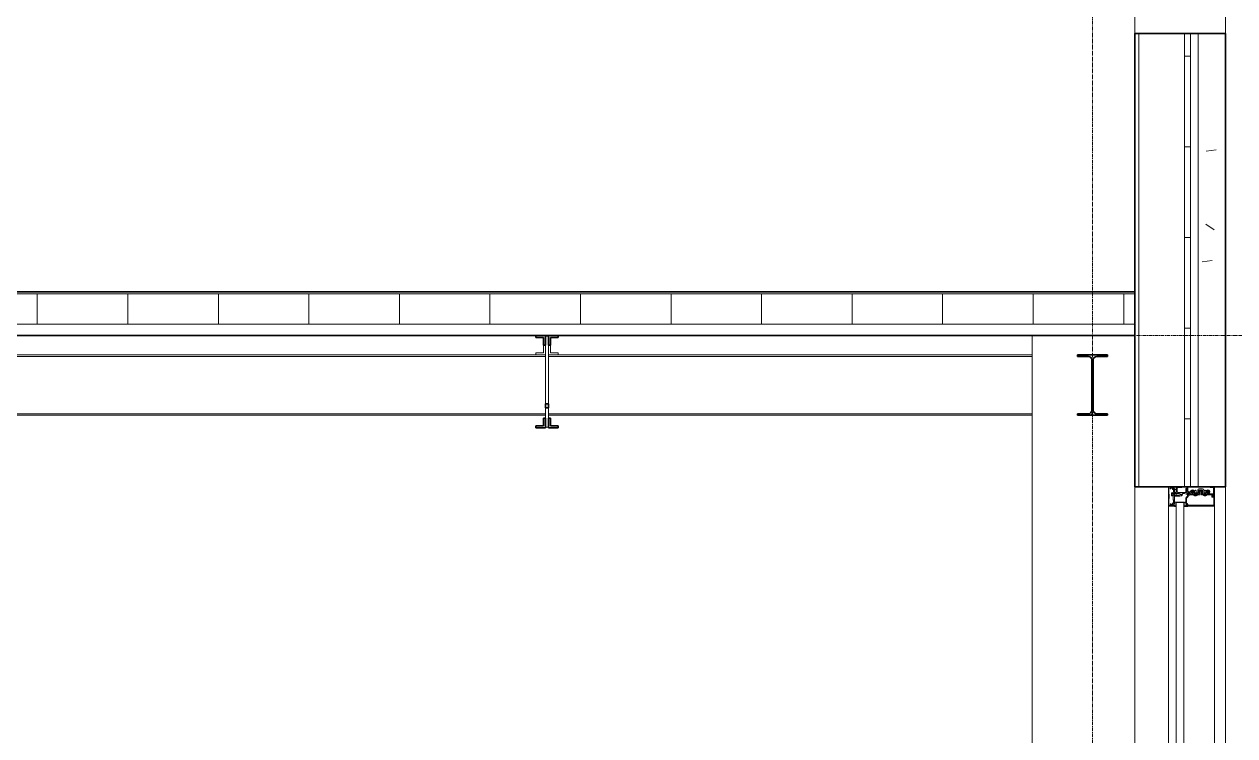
# Model space of a CAD drawing. Header units: millimetres. Extents: x -31954 to 493870, y 99509 to 604061.
# Drawn here: x 418867 to 422878, y 128793 to 131149 of the extents above; entities that cross this region are included whole.
import ezdxf

# ---------------------------------------------------------------- set-up
doc = ezdxf.new("R2010")
doc.units = ezdxf.units.MM
doc.header["$LTSCALE"] = 10
doc.linetypes.add('Center', pattern=[2, 1.25, -0.25, 0.25, -0.25])
for name, color, linetype, lineweight in [('A-COLS', 4, 'Continuous', 9), ('A-DETL-GENF', 3, 'Continuous', 9), ('A-FLOR-LEVL', 6, 'Continuous', 9), ('A-GLAZ', 6, 'Continuous', 9), ('A-GLAZ-CWMG', 3, 'Continuous', 9), ('A-HATCH', 9, 'Continuous', 0), ('A-ROOF', 4, 'Continuous', 9), ('A-ROOF-PATT', 8, 'Continuous', 35), ('A-WALL', 2, 'Continuous', 18), ('S-BEAM-STEEL-SECTION', 4, 'Continuous', 20), ('S-GRID', 6, 'Center', 9)]:
    doc.layers.add(name, color=color, linetype=linetype, lineweight=lineweight)

msp = doc.modelspace()

# ---------------------------------------------------------------- hatches: boundary and pattern name
at = {"layer": 'S-BEAM-STEEL-SECTION'}
h = msp.add_hatch(dxfattribs=at)
h.set_pattern_fill('FP_5', color=256, style=0, pattern_type=2)
h.set_pattern_definition([(45, (387709.94, 126842.97), (-247.4874, 247.4874), []), (45, (387709.94, 127217.97), (-247.4874, 247.4874), [])])
h.paths.add_polyline_path([(422417.6, 129854.5), (422456.8, 129854.5), (422456.8, 129859.7), (422420.8, 129859.7), (422412.4, 129863.1), (422409, 129871.5), (422409, 130037.5), (422412.4, 130045.8), (422420.8, 130049.3), (422456.8, 130049.3), (422456.8, 130054.5), (422356.8, 130054.5), (422356.8, 130049.3), (422392.9, 130049.3), (422401.2, 130045.8), (422404.7, 130037.5), (422404.7, 129871.5), (422401.2, 129863.1), (422392.9, 129859.7), (422356.8, 129859.7), (422356.8, 129854.5)], flags=0)

# ---------------------------------------------------------------- linework, layer by layer
at = {"layer": 'A-COLS'}
msp.add_line((422206.8, 122118), (422206.8, 130118), dxfattribs=at)
at = {"layer": 'A-DETL-GENF'}
for p, q in [((422658.7, 129618), (422658.7, 129554.5)), ((422670, 129618), (422658.7, 129618)), ((422660, 129616.7), (422669.5, 129616.7)), ((422660, 129602.1), (422660, 129616.7)), ((422664.7, 129613.1), (422669.3, 129615.8)), ((422668.4, 129612.9), (422665.7, 129611.4)), ((422671.8, 129612.9), (422668.4, 129612.9)), ((422669.5, 129616.7), (422669.5, 129615.9)), ((422671.5, 129615.9), (422671.5, 129616.4)), ((422671.8, 129616.2), (422671.8, 129617.2)), ((422671.8, 129610), (422671.8, 129612.9)), ((422672.5, 129618), (422677.3, 129618)), ((422674, 129614.5), (422674, 129612.3)), ((422675.5, 129615.8), (422675.2, 129615.8)), ((422675.2, 129611), (422675.5, 129611)), ((422684.1, 129618), (422677.8, 129618)), ((422677.8, 129617.5), (422677.8, 129615.4)), ((422677.8, 129611.4), (422677.8, 129596.7)), ((422684.1, 129618), (422684.1, 129598.9)), ((422702.5, 129618), (422684.1, 129618)), ((422687.3, 129600.4), (422687.3, 129613.3)), ((422688.8, 129614.8), (422701, 129614.8)), ((422702.5, 129618), (422811.1, 129618)), ((422702.5, 129616.3), (422702.5, 129618)), ((422715.9, 129610.9), (422715.9, 129598.9)), ((422718.3, 129611.6), (422716.6, 129611.6)), ((422719, 129616.1), (422719, 129598.7)), ((422719, 129596.8), (422719, 129610.9)), ((422722.9, 129602.7), (422722.9, 129616.1)), ((422771.3, 129610.7), (422758.9, 129610.7)), ((422796.5, 129617.2), (422796.5, 129615.6)), ((422811.1, 129618), (422797.3, 129618)), ((422797.3, 129614.8), (422807.9, 129614.8)), ((422807.9, 129614.8), (422807.9, 129594.2)), ((422811.1, 129586.2), (422811.1, 129618)), ((422660.2, 129586.2), (422660, 129602.1)), ((422660, 129570.3), (422660.2, 129586.2)), ((422660, 129555.7), (422660, 129570.3)), ((422668.6, 129588.7), (422668.6, 129596.4)), ((422669.5, 129597.7), (422673.1, 129597.7)), ((422669.5, 129595.2), (422673.1, 129595.2)), ((422669.5, 129590), (422673.1, 129590)), ((422669.5, 129587.4), (422673.1, 129587.4)), ((422673.1, 129598.9), (422673.1, 129586.2)), ((422674.1, 129598.9), (422673.1, 129598.9)), ((422673.1, 129586.2), (422674.1, 129586.2)), ((422674.6, 129608.5), (422673.3, 129608.5)), ((422674.1, 129586.2), (422674.1, 129598.9)), ((422674.1, 129598.4), (422674.6, 129598.9)), ((422674.1, 129593), (422674.1, 129598.4)), ((422674.1, 129595.7), (422691.9, 129595.7)), ((422674.5, 129592.6), (422674.1, 129593)), ((422674.1, 129592.2), (422674.5, 129592.6)), ((422674.1, 129580.3), (422674.1, 129592.2)), ((422691.9, 129589.4), (422674.1, 129589.4)), ((422674.5, 129579.9), (422674.1, 129580.3)), ((422674.1, 129579.5), (422674.5, 129579.9)), ((422674.1, 129574), (422674.1, 129579.5)), ((422674.6, 129573.5), (422674.1, 129574)), ((422674.6, 129598.9), (422674.6, 129608.5)), ((422674.6, 129564), (422674.6, 129573.5)), ((422677.8, 129608.8), (422684.1, 129608.8)), ((422677.8, 129586.2), (422677.8, 129598.9)), ((422677.8, 129598.9), (422684.1, 129598.9)), ((422677.8, 129596.7), (422678.2, 129596.3)), ((422678.2, 129596.3), (422677.8, 129595.9)), ((422677.8, 129595.9), (422677.8, 129589.2)), ((422677.8, 129589.2), (422678.2, 129588.8)), ((422678.2, 129588.8), (422677.8, 129588.5)), ((422677.8, 129588.5), (422677.8, 129584)), ((422684.1, 129586.2), (422677.8, 129586.2)), ((422677.8, 129584), (422678.2, 129583.6)), ((422678.2, 129583.6), (422677.8, 129583.2)), ((422677.8, 129583.2), (422677.8, 129576.5)), ((422677.8, 129576.5), (422678.2, 129576.1)), ((422678.2, 129576.1), (422677.8, 129575.8)), ((422677.8, 129575.8), (422677.8, 129561)), ((422684.1, 129598.2), (422683.7, 129597.8)), ((422683.7, 129597.8), (422684.1, 129597.4)), ((422684.1, 129596.6), (422683.7, 129596.3)), ((422683.7, 129596.3), (422684.1, 129595.9)), ((422684.1, 129589.3), (422683.7, 129588.9)), ((422683.7, 129588.9), (422684.1, 129588.5)), ((422684.1, 129587.7), (422683.7, 129587.4)), ((422683.7, 129587.4), (422684.1, 129587)), ((422684.1, 129598.9), (422684.1, 129586.2)), ((422684.1, 129598.9), (422684.1, 129598.2)), ((422684.1, 129597.4), (422684.1, 129596.6)), ((422684.1, 129595.9), (422684.1, 129595.1)), ((422684.1, 129595.1), (422695, 129595.1)), ((422684.1, 129590), (422684.1, 129589.3)), ((422695, 129590), (422684.1, 129590)), ((422684.1, 129588.5), (422684.1, 129587.7)), ((422684.1, 129587), (422684.1, 129586.2)), ((422684.1, 129586.2), (422695.5, 129586.2)), ((422715.9, 129598.9), (422688.8, 129598.9)), ((422691.9, 129595.7), (422699.2, 129592.9)), ((422699.2, 129592.2), (422691.9, 129589.4)), ((422695, 129595.1), (422700.6, 129593.6)), ((422700.6, 129591.5), (422695, 129590)), ((422695.5, 129586.2), (422701.6, 129587.8)), ((422705.2, 129595.7), (422711.8, 129595.7)), ((422705.2, 129592.6), (422705.2, 129595.7)), ((422711.8, 129595.7), (422717.4, 129593.6)), ((422715.9, 129579.9), (422715.9, 129561)), ((422721, 129586), (422716.5, 129581.6)), ((422717.4, 129593.6), (422725.6, 129593.6)), ((422718.2, 129579.9), (422722.6, 129584.4)), ((422718.2, 129563.7), (422718.2, 129579.9)), ((422726, 129596.8), (422719, 129596.8)), ((422720.6, 129597.1), (422730, 129597.1)), ((422721, 129591.8), (422721, 129586)), ((422725.4, 129593.3), (422722.5, 129593.3)), ((422723.2, 129586), (422723.2, 129591)), ((422725.8, 129591.5), (422723.9, 129591.1)), ((422724, 129591.8), (422725.4, 129591.8)), ((422724, 129589.6), (422728.8, 129589.6)), ((422730.2, 129601.2), (422724.4, 129601.2)), ((422729.6, 129594.2), (422728.5, 129595.5)), ((422759.7, 129594.2), (422729.6, 129594.2)), ((422729.6, 129591), (422747.4, 129591)), ((422729.6, 129590.4), (422729.6, 129591)), ((422730, 129597.1), (422730, 129595.7)), ((422731.5, 129594.2), (422747.4, 129594.2)), ((422731.7, 129603.2), (422731.7, 129602.7)), ((422736, 129605.8), (422734.3, 129605.8)), ((422734.8, 129602.5), (422734.8, 129601.7)), ((422736, 129602.5), (422734.8, 129602.5)), ((422734.8, 129601.7), (422736, 129601.7)), ((422736.7, 129604.5), (422736, 129605.8)), ((422737.7, 129605.4), (422738.5, 129605.4)), ((422737.7, 129604.2), (422737.7, 129605.4)), ((422737.7, 129600), (422737.7, 129598.8)), ((422737.7, 129598.8), (422738.5, 129598.8)), ((422738.5, 129605.4), (422738.5, 129604.2)), ((422738.5, 129598.8), (422738.5, 129600)), ((422740.2, 129605.8), (422739.5, 129604.5)), ((422741.9, 129605.8), (422740.2, 129605.8)), ((422740.2, 129602.5), (422741.4, 129602.5)), ((422741.4, 129601.7), (422740.2, 129601.7)), ((422741.4, 129602.5), (422741.4, 129601.7)), ((422742.2, 129591), (422753, 129591)), ((422742.2, 129589.4), (422742.2, 129591)), ((422744.4, 129598), (422744.4, 129603.2)), ((422755.1, 129598), (422744.4, 129598)), ((422744.9, 129604.1), (422747.6, 129606.9)), ((422744.9, 129591), (422744.9, 129604.1)), ((422747.4, 129594.2), (422747.6, 129594.4)), ((422747.4, 129591), (422747.6, 129591.3)), ((422747.6, 129606.9), (422750.4, 129604.1)), ((422747.6, 129594.4), (422747.9, 129594.2)), ((422747.6, 129591.3), (422747.9, 129591)), ((422747.9, 129594.2), (422755.1, 129594.2)), ((422747.9, 129591), (422762.1, 129591)), ((422750.4, 129604.1), (422750.4, 129591)), ((422753, 129591), (422753, 129589.4)), ((422755.1, 129606.9), (422755.1, 129598)), ((422758.9, 129606.9), (422771.3, 129606.9)), ((422758.9, 129598), (422758.9, 129606.9)), ((422759.7, 129602), (422759.7, 129594.2)), ((422762.8, 129591.8), (422762.8, 129602)), ((422766.6, 129605.9), (422763.6, 129605.9)), ((422763.6, 129602.7), (422766.6, 129602.7)), ((422767.3, 129602), (422767.3, 129591.8)), ((422768.1, 129591), (422779.1, 129591)), ((422770.5, 129594.2), (422770.5, 129602)), ((422807.9, 129594.2), (422770.5, 129594.2)), ((422771.3, 129606.9), (422771.3, 129598)), ((422774, 129591), (422784.8, 129591)), ((422774, 129589.4), (422774, 129591)), ((422775.1, 129598), (422775.1, 129606.9)), ((422782.5, 129598), (422775.1, 129598)), ((422775.1, 129594.2), (422779.1, 129594.2)), ((422776.6, 129604.1), (422779.4, 129606.9)), ((422776.6, 129591), (422776.6, 129604.1)), ((422779.1, 129594.2), (422779.4, 129594.4)), ((422779.1, 129591), (422779.4, 129591.3)), ((422779.4, 129606.9), (422782.1, 129604.1)), ((422779.4, 129594.4), (422779.6, 129594.2)), ((422779.4, 129591.3), (422779.6, 129591)), ((422779.6, 129594.2), (422788.9, 129594.2)), ((422779.6, 129591), (422808.6, 129591)), ((422782.1, 129604.1), (422782.1, 129591)), ((422782.5, 129603.2), (422782.5, 129598)), ((422784.8, 129591), (422784.8, 129589.4)), ((422786.8, 129605.8), (422785.1, 129605.8)), ((422785.6, 129602.5), (422785.6, 129601.7)), ((422786.8, 129602.5), (422785.6, 129602.5)), ((422785.6, 129601.7), (422786.8, 129601.7)), ((422787.5, 129604.5), (422786.8, 129605.8)), ((422788.5, 129605.4), (422789.3, 129605.4)), ((422788.5, 129604.2), (422788.5, 129605.4)), ((422788.5, 129600), (422788.5, 129598.8)), ((422788.5, 129598.8), (422789.3, 129598.8)), ((422789.3, 129605.4), (422789.3, 129604.2)), ((422789.3, 129598.8), (422789.3, 129600)), ((422791, 129605.8), (422790.3, 129604.5)), ((422792.7, 129605.8), (422791, 129605.8)), ((422791, 129602.5), (422792.2, 129602.5)), ((422792.2, 129601.7), (422791, 129601.7)), ((422792.2, 129602.5), (422792.2, 129601.7)), ((422795.2, 129600.5), (422795.2, 129603.2)), ((422801.7, 129587.6), (422801.7, 129585.4)), ((422806.1, 129589.9), (422804, 129589.9)), ((422804, 129585.4), (422804, 129587.6)), ((422809.3, 129585.4), (422804, 129585.4)), ((422804, 129583.1), (422807.1, 129583.1)), ((422808, 129588.4), (422804.6, 129587.7)), ((422804.7, 129588.4), (422806.1, 129588.4)), ((422804.7, 129586.2), (422811.1, 129586.2)), ((422808.6, 129591), (422808.6, 129589.1)), ((422808.6, 129581.6), (422808.6, 129558.3)), ((422809.3, 129585.8), (422809.3, 129585.4)), ((422810.9, 129585.8), (422809.3, 129585.8)), ((422810.9, 129554.5), (422810.9, 129585.8)), ((422658.7, 129554.5), (422670, 129554.5)), ((422669.5, 129555.7), (422660, 129555.7)), ((422669.3, 129556.7), (422664.7, 129559.3)), ((422665.7, 129561.1), (422668.4, 129559.6)), ((422668.4, 129559.6), (422671.8, 129559.6)), ((422669.5, 129556.5), (422669.5, 129555.7)), ((422670.9, 129554), (422670.9, 129553.4)), ((422671.4, 129554.5), (422672.5, 129554.5)), ((422684.1, 129551.1), (422671.4, 129552.9)), ((422671.5, 129556), (422671.5, 129556.5)), ((422671.8, 129559.6), (422671.8, 129562.4)), ((422671.8, 129555.2), (422671.8, 129556.3)), ((422677.3, 129554.5), (422672.5, 129554.5)), ((422673.3, 129564), (422674.6, 129564)), ((422674, 129560.2), (422674, 129557.9)), ((422675.5, 129561.4), (422675.2, 129561.4)), ((422675.2, 129556.7), (422675.5, 129556.7)), ((422677.8, 129566.7), (422684.1, 129566.7)), ((422677.8, 129557.1), (422677.8, 129555)), ((422712.3, 129566.6), (422709.5, 129563.2)), ((422709.5, 129551), (422722.3, 129552.8)), ((422715.9, 129564), (422713.7, 129566.6)), ((422715.9, 129557.1), (422715.9, 129555)), ((422716.4, 129554.5), (422810.9, 129554.5)), ((422718.1, 129561.4), (422718.4, 129561.4)), ((422718.4, 129556.7), (422718.1, 129556.7)), ((422718.4, 129563.7), (422718.2, 129563.7)), ((422719.7, 129560.2), (422719.7, 129557.9)), ((422722.2, 129554.5), (422721.1, 129554.5)), ((422722, 129558.3), (422722, 129560.2)), ((422722.7, 129554), (422722.7, 129553.3)), ((422807.1, 129556.8), (422723.5, 129556.8))]:
    msp.add_line(p, q, dxfattribs=at)
for centre in [(422738.1, 129602.1), (422788.9, 129602.1)]:
    msp.add_circle(centre, 5.4, dxfattribs=at)
for centre, radius, start, end in [((422665.2, 129612.2), 1.02, 120, 300), ((422670.5, 129616.2), 1.27, 198.6629, 0), ((422670.5, 129615.9), 1.02, 180, 0), ((422670, 129616.4), 1.52, 0, 90), ((422672.5, 129617.2), 0.762, 90, 180), ((422673.3, 129610), 1.52, 180, 270), ((422675.2, 129614.5), 1.27, 90, 180), ((422675.2, 129612.3), 1.27, 180, 270), ((422675.5, 129613.5), 2.29, 44.8103, 90), ((422675.5, 129613.3), 2.29, 270, 315.1897), ((422677.4, 129615.4), 0.381, 224.8103, 0), ((422677.4, 129611.4), 0.381, 0, 135.1897), ((422677.3, 129617.5), 0.508, 0, 90), ((422688.8, 129613.3), 1.52, 90, 180), ((422701, 129616.3), 1.52, 270, 0), ((422716.6, 129610.9), 0.762, 90, 180), ((422718.3, 129610.9), 0.762, 0, 90), ((422721, 129616.1), 1.91, 0, 180), ((422758.9, 129606.9), 3.81, 90, 180), ((422771.3, 129606.9), 3.81, 0, 90), ((422797.3, 129617.2), 0.762, 90, 180), ((422797.3, 129615.6), 0.762, 180, 270), ((422670, 129596.4), 1.38, 110.9138, 249.0852), ((422672.8, 129592.6), 4.19, 142.0142, 217.9858), ((422670, 129588.7), 1.38, 110.9148, 249.0861), ((422688.8, 129600.4), 1.52, 180, 270), ((422699.1, 129592.6), 0.381, 291, 69), ((422700.3, 129592.6), 1.09, 285, 75), ((422700.3, 129592.6), 4.9, 285, 0), ((422718.2, 129579.9), 2.29, 135, 180), ((422720.6, 129598.7), 1.52, 180, 270), ((422722.5, 129591.8), 1.52, 90, 180), ((422721, 129586), 2.29, 315, 0), ((422724.4, 129602.7), 1.52, 180, 270), ((422724, 129591), 0.762, 90, 180), ((422724, 129590.4), 0.762, 101, 270), ((422725.4, 129592.5), 0.787, 270, 90), ((422725.6, 129592.5), 1.04, 281, 90), ((422726, 129593.6), 3.18, 38, 90), ((422728.8, 129590.4), 0.762, 270, 0), ((422731.5, 129595.7), 1.52, 180, 270), ((422730.2, 129602.7), 1.52, 270, 0), ((422734.3, 129603.2), 2.54, 90, 180), ((422738.1, 129602.1), 2.79, 120, 60), ((422736, 129604.2), 1.64, 270.0637, 0), ((422736, 129600), 1.64, 0, 89.9363), ((422740.2, 129604.2), 1.64, 180, 270.0637), ((422740.2, 129600), 1.64, 89.9363, 180), ((422741.9, 129603.2), 2.54, 0, 90), ((422742.9, 129589.4), 0.635, 179.9998, 233.0333), ((422747.6, 129595.7), 8.55, 233.0477, 306.9523), ((422752.4, 129589.4), 0.635, 306.9667, 0), ((422755.1, 129598), 3.81, 270, 0), ((422763.6, 129602), 3.94, 90, 180), ((422762.1, 129591.8), 0.762, 270, 0), ((422763.6, 129602), 0.762, 90, 180), ((422766.6, 129602), 3.94, 0, 90), ((422766.6, 129602), 0.762, 0, 90), ((422768.1, 129591.8), 0.762, 180, 270), ((422775.1, 129598), 3.81, 180, 270), ((422774.6, 129589.4), 0.635, 179.9998, 233.0333), ((422779.4, 129595.7), 8.55, 233.0477, 306.9523), ((422785.1, 129603.2), 2.54, 90, 180), ((422784.1, 129589.4), 0.635, 306.9667, 0), ((422788.9, 129602.1), 2.79, 120, 60), ((422786.8, 129604.2), 1.64, 270.0637, 0), ((422786.8, 129600), 1.64, 0, 89.9363), ((422788.9, 129600.5), 6.35, 270, 0), ((422791, 129604.2), 1.64, 180, 270.0637), ((422791, 129600), 1.64, 89.9363, 180), ((422792.7, 129603.2), 2.54, 0, 90), ((422804, 129587.6), 2.29, 90, 180), ((422804, 129585.4), 2.29, 180, 270), ((422804.7, 129587.6), 0.787, 90, 180), ((422804.7, 129587), 0.762, 101, 270), ((422806.1, 129589.1), 0.787, 270, 90), ((422807.1, 129581.6), 1.52, 0, 90), ((422807.8, 129589.1), 0.762, 281, 0), ((422665.2, 129560.2), 1.02, 60, 240), ((422670.5, 129556.3), 1.27, 0, 161.3371), ((422670.5, 129556.5), 1.02, 0, 180), ((422670, 129556), 1.52, 270, 0), ((422671.4, 129554), 0.508, 90, 180), ((422671.4, 129553.4), 0.508, 180, 261.9331), ((422673.3, 129562.4), 1.52, 90, 180), ((422672.5, 129555.2), 0.762, 180, 270), ((422675.2, 129560.2), 1.27, 90, 180), ((422675.2, 129557.9), 1.27, 180, 270), ((422675.5, 129559.1), 2.29, 44.8103, 90), ((422675.5, 129558.9), 2.29, 270, 315.1897), ((422677.4, 129561), 0.381, 224.8103, 0), ((422677.4, 129557.1), 0.381, 0, 135.1897), ((422677.3, 129555), 0.508, 270, 0), ((422713, 129566), 0.889, 40.5689, 140), ((422716.3, 129561), 0.381, 180, 315.1897), ((422716.3, 129557.1), 0.381, 44.8103, 180), ((422716.4, 129555), 0.508, 180, 270), ((422718.1, 129559.1), 2.29, 90, 135.1897), ((422718.1, 129558.9), 2.29, 224.8103, 270), ((422718.4, 129560.2), 3.56, 0, 90), ((422718.4, 129560.2), 1.27, 0, 90), ((422718.4, 129557.9), 1.27, 270, 0), ((422723.5, 129558.3), 1.52, 180, 270), ((422722.2, 129554), 0.508, 0, 90), ((422722.2, 129553.3), 0.508, 278.2681, 0), ((422807.1, 129558.3), 1.52, 270, 0)]:
    msp.add_arc(centre, radius, start, end, dxfattribs=at)
at = {"layer": 'A-FLOR-LEVL', "linetype": 'Center'}
msp.add_line((380371.9, 130118), (427657.2, 130118), dxfattribs=at)
at = {"layer": 'A-GLAZ', "lineweight": 18}
for p, q in [((422709.5, 129567.2), (422684.1, 129567.2)), ((422684.1, 129567.2), (422684.1, 128391.4)), ((422709.5, 128391.4), (422709.5, 129567.2))]:
    msp.add_line(p, q, dxfattribs=at)
at = {"layer": 'A-GLAZ-CWMG', "lineweight": 25}
for p, q in [((422811.1, 129618), (422658.7, 129618)), ((422658.7, 129618), (422658.7, 129554.5)), ((422811.1, 129554.5), (422811.1, 129618)), ((422658.7, 129554.5), (422684.1, 129554.5)), ((422684.1, 129554.5), (422684.1, 129567.2)), ((422684.1, 129567.2), (422709.5, 129567.2)), ((422709.5, 129567.2), (422709.5, 129554.5)), ((422709.5, 129554.5), (422811.1, 129554.5))]:
    msp.add_line(p, q, dxfattribs=at)
at = {"layer": 'A-GLAZ-CWMG'}
for p, q in [((422658.7, 129554.5), (422658.7, 128404.1)), ((422811.1, 129554.5), (422811.1, 128404.1))]:
    msp.add_line(p, q, dxfattribs=at)
at = {"layer": 'A-HATCH', "lineweight": 9}
for p, q in [((422711.8, 131043), (422731.8, 131043)), ((422711.8, 130743), (422731.8, 130743)), ((422783.2, 130729.4), (422816.5, 130733.8)), ((422781.7, 130486.7), (422810, 130468.7)), ((422711.8, 130443), (422731.8, 130443)), ((422770.3, 130362.2), (422803.5, 130366.5)), ((422711.8, 130143), (422731.8, 130143)), ((422711.8, 129843), (422731.8, 129843))]:
    msp.add_line(p, q, dxfattribs=at)
at = {"layer": 'A-ROOF', "lineweight": 35}
for p, q in [((422546.8, 130263), (384146.8, 130263)), ((393606.8, 130118), (422546.8, 130118))]:
    msp.add_line(p, q, dxfattribs=at)
at = {"layer": 'A-ROOF'}
for p, q in [((384146.8, 130256), (422546.8, 130256)), ((384146.8, 130156), (422546.8, 130156))]:
    msp.add_line(p, q, dxfattribs=at)
at = {"layer": 'A-ROOF-PATT', "lineweight": 9}
for p, q in [((418909.9, 130156), (418909.9, 130256)), ((419209.9, 130156), (419209.9, 130256)), ((419509.9, 130156), (419509.9, 130256)), ((419809.9, 130156), (419809.9, 130256)), ((420109.9, 130156), (420109.9, 130256)), ((420409.9, 130156), (420409.9, 130256)), ((420709.9, 130156), (420709.9, 130256)), ((421009.9, 130156), (421009.9, 130256)), ((421309.9, 130156), (421309.9, 130256)), ((421609.9, 130156), (421609.9, 130256)), ((421909.9, 130156), (421909.9, 130256)), ((422209.9, 130156), (422209.9, 130256)), ((422509.9, 130156), (422509.9, 130256))]:
    msp.add_line(p, q, dxfattribs=at)
at = {"layer": 'A-WALL'}
for p, q in [((422546.8, 131118), (422546.8, 131618)), ((422846.8, 131618), (422846.8, 131118)), ((422559.8, 129618), (422559.8, 131118)), ((422711.8, 129618), (422711.8, 131118)), ((422731.8, 129618), (422731.8, 131118)), ((422756.8, 129618), (422756.8, 131118)), ((422546.8, 127118), (422546.8, 129618)), ((422846.8, 129618), (422846.8, 127118))]:
    msp.add_line(p, q, dxfattribs=at)
at = {"layer": 'A-WALL', "lineweight": 35}
for p, q in [((422846.8, 131118), (422546.8, 131118)), ((422546.8, 131118), (422546.8, 129618)), ((422846.8, 129618), (422846.8, 131118)), ((422546.8, 129618), (422846.8, 129618))]:
    msp.add_line(p, q, dxfattribs=at)
at = {"layer": 'S-BEAM-STEEL-SECTION', "lineweight": 35}
for p, q in [((420594.3, 130118), (420562.3, 130118)), ((420562.3, 130118), (420562.3, 130111.5)), ((420562.3, 130111.5), (420587.8, 130111.5)), ((420587.8, 130111.5), (420587.8, 130086)), ((420594.3, 130086), (420594.3, 130118)), ((420603.8, 130118), (420603.8, 130086)), ((420635.8, 130118), (420603.8, 130118)), ((420610.3, 130086), (420610.3, 130111.5)), ((420610.3, 130111.5), (420635.8, 130111.5)), ((420635.8, 130111.5), (420635.8, 130118)), ((420587.8, 130086), (420594.3, 130086)), ((420603.8, 130086), (420610.3, 130086)), ((422456.8, 130054.5), (422356.8, 130054.5)), ((422356.8, 130054.5), (422356.8, 130049.3)), ((422456.8, 130049.3), (422456.8, 130054.5)), ((422356.8, 130049.3), (422392.9, 130049.3)), ((422404.7, 130037.5), (422404.7, 129871.5)), ((422409, 129871.5), (422409, 130037.5)), ((422420.8, 130049.3), (422456.8, 130049.3)), ((420603.8, 129892), (420594.3, 129892)), ((420594.3, 129892), (420594.3, 129879.1)), ((420603.8, 129879.1), (420603.8, 129892)), ((420594.3, 129879.1), (420603.8, 129879.1)), ((422392.9, 129859.7), (422356.8, 129859.7)), ((422356.8, 129859.7), (422356.8, 129854.5)), ((422356.8, 129854.5), (422456.8, 129854.5)), ((422456.8, 129859.7), (422420.8, 129859.7)), ((422456.8, 129854.5), (422456.8, 129859.7)), ((420587.8, 129819.5), (420562.3, 129819.5)), ((420562.3, 129819.5), (420562.3, 129813)), ((420562.3, 129813), (420594.3, 129813)), ((420594.3, 129845), (420587.8, 129845)), ((420587.8, 129845), (420587.8, 129819.5)), ((420594.3, 129813), (420594.3, 129845)), ((420610.3, 129845), (420603.8, 129845)), ((420603.8, 129845), (420603.8, 129813)), ((420603.8, 129813), (420635.8, 129813)), ((420610.3, 129819.5), (420610.3, 129845)), ((420635.8, 129819.5), (420610.3, 129819.5)), ((420635.8, 129813), (420635.8, 129819.5))]:
    msp.add_line(p, q, dxfattribs=at)
at = {"layer": 'S-BEAM-STEEL-SECTION'}
for p, q in [((420594.3, 130116.4), (420603.8, 130116.4)), ((420562.3, 130054.5), (418823.3, 130054.5)), ((420587.8, 130061), (420562.3, 130061)), ((420562.3, 130061), (420562.3, 130054.5)), ((420562.3, 130054.5), (420594.3, 130054.5)), ((420587.8, 130086), (420587.8, 130061)), ((420594.3, 129892), (420594.3, 130086)), ((420603.8, 130086), (420603.8, 129892)), ((420603.8, 130054.5), (420635.8, 130054.5)), ((420610.3, 130061), (420610.3, 130086)), ((420635.8, 130061), (420610.3, 130061)), ((420635.8, 130054.5), (420635.8, 130061)), ((422206.8, 130054.5), (420635.8, 130054.5)), ((420594.3, 130049.3), (418791.3, 130049.3)), ((422206.8, 130049.3), (420603.8, 130049.3)), ((418791.3, 129859.7), (420594.3, 129859.7)), ((420594.3, 129854.5), (418791.3, 129854.5)), ((420594.3, 129845), (420594.3, 129879.1)), ((420603.8, 129879.1), (420603.8, 129845)), ((420603.8, 129859.7), (422206.8, 129859.7)), ((422206.8, 129854.5), (420603.8, 129854.5)), ((420603.8, 129814.6), (420594.3, 129814.6))]:
    msp.add_line(p, q, dxfattribs=at)
at = {"layer": 'S-BEAM-STEEL-SECTION', "lineweight": 35}
for centre, start, end in [((422392.9, 130037.5), 0, 90), ((422420.8, 130037.5), 90, 180), ((422392.9, 129871.5), 270, 0), ((422420.8, 129871.5), 180, 270)]:
    msp.add_arc(centre, 11.8, start, end, dxfattribs=at)
at = {"layer": 'S-GRID'}
msp.add_line((422406.8, 118568), (422406.8, 136368), dxfattribs=at)

doc.saveas('drawing.dxf')
